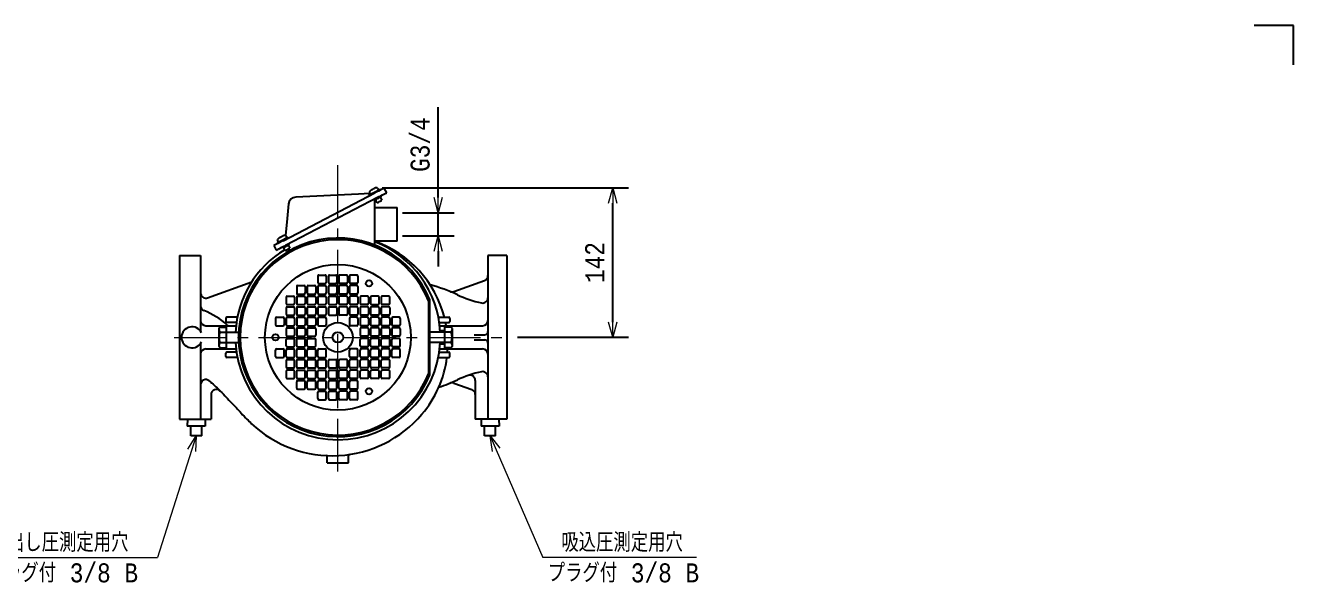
# Model space of a CAD drawing. Extents: x 0 to 1820, y 0 to 1285.
# Drawn here: x 620 to 1820, y 757 to 1285 of the extents above; entities that cross this region are included whole.
import ezdxf

# ---------------------------------------------------------------- set-up
doc = ezdxf.new("R2010")
doc.units = 0
doc.header["$LTSCALE"] = 40
doc.header["$MEASUREMENT"] = 0
doc.linetypes.add('CENTER', pattern=[2, 1.25, -0.25, 0.25, -0.25])
doc.layers.get('0').update_dxf_attribs({"linetype": 'CONTINUOUS'})
doc.layers.get('Defpoints').update_dxf_attribs({"color": 8, "linetype": 'CONTINUOUS'})
doc.layers.add('DETAIL', color=7, linetype='CONTINUOUS')
doc.layers.add('NOTE', color=3, linetype='CONTINUOUS', lineweight=13)
doc.layers.add('SIZE', color=3, linetype='CONTINUOUS', lineweight=13)
doc.styles.get("Standard").update_dxf_attribs({"font": 'monotxt.shx', "width": 0.83, "bigfont": 'extfont.shx'})
doc.dimstyles.new('STDIM1', dxfattribs={"dimtxt": 18, "dimasz": 14.5, "dimexe": 15, "dimexo": 5, "dimgap": 8, "dimtad": 1, "dimdsep": 46, "dimtxsty": 'STANDARD', "dimblk": 'OPEN30', "dimblk1": 'OPEN30', "dimblk2": 'OPEN30', "dimsah": 1, "dimcen": 0, "dimdle": 4.496, "dimazin": 0, "dimtfac": 1, "dimtdec": 0, "dimtmove": 0, "dimatfit": 3, "dimldrblk": 'OPEN30', "dimfxl": 1, "dimtvp": 1, "dimtolj": 1, "dimtzin": 0, "dimarcsym": 0})

# ---------------------------------------------------------------- blocks, each defined once
blk = doc.blocks.new('_OPEN30')
at = {"color": 0, "linetype": 'ByBlock'}
for p, q in [((-1, 0.268), (0, 0)), ((0, 0), (-1, -0.268)), ((0, 0), (-1, 0))]:
    blk.add_line(p, q, dxfattribs=at)
blk = doc.blocks.new('*D5')
at = {"layer": 'Defpoints', "color": 0}
for p in [(952.4, 1131.3), (1175.6, 1131.3), (1080.6, 989.7)]:
    blk.add_point(p, dxfattribs=at)
at = {"layer": 'SIZE', "color": 0, "lineweight": -2}
for p, q in [((957.4, 1131.3), (1190.6, 1131.3)), ((1175.6, 1004.2), (1175.6, 1116.8)), ((1085.6, 989.7), (1190.6, 989.7))]:
    blk.add_line(p, q, dxfattribs=at)
at = {"layer": 'SIZE', "color": 0, "lineweight": -2, "xscale": 14.5, "yscale": 14.5, "zscale": 14.5}
for p, rotation in [((1175.6, 1131.3), 90), ((1175.6, 989.7), 270)]:
    blk.add_blockref('_OPEN30', p, dxfattribs=dict(at, rotation=rotation))
at = {"layer": 'SIZE', "color": 0, "insert": (1158.6, 1060.5), "char_height": 18, "attachment_point": 5, "rotation": 90}
blk.add_mtext('\\A1;142', dxfattribs=at)
blk = doc.blocks.new('*D8')
at = {"layer": 'Defpoints', "color": 0}
for p in [(971.6, 1107.7), (1010.5, 1107.7), (971.6, 1085.7)]:
    blk.add_point(p, dxfattribs=at)
at = {"layer": 'SIZE', "color": 0, "lineweight": -2}
for p, q in [((1010.5, 1122.2), (1010.5, 1207.5)), ((976.6, 1107.7), (1025.5, 1107.7)), ((1010.5, 1085.7), (1010.5, 1107.7)), ((976.6, 1085.7), (1025.5, 1085.7)), ((1010.5, 1071.2), (1010.5, 1056.7))]:
    blk.add_line(p, q, dxfattribs=at)
at = {"layer": 'SIZE', "color": 0, "lineweight": -2, "xscale": 14.5, "yscale": 14.5, "zscale": 14.5}
for p, rotation in [((1010.5, 1107.7), 270), ((1010.5, 1085.7), 90)]:
    blk.add_blockref('_OPEN30', p, dxfattribs=dict(at, rotation=rotation))
at = {"layer": 'SIZE', "color": 0, "insert": (993.5, 1172.1), "char_height": 18, "attachment_point": 5, "rotation": 90}
blk.add_mtext('\\A1;G3/4', dxfattribs=at)

msp = doc.modelspace()

# ---------------------------------------------------------------- linework, layer by layer
at = {"layer": 'Defpoints'}
for p, q in [((1820, 1285), (1782.5, 1285)), ((1820, 1247.5), (1820, 1285))]:
    msp.add_line(p, q, dxfattribs=at)
at = {"layer": 'DETAIL', "color": 4, "linetype": 'CENTER', "lineweight": 13}
for p, q in [((915.562, 862.675), (915.562, 1155.327)), ((760.562, 989.679), (1080.562, 989.679))]:
    msp.add_line(p, q, dxfattribs=at)
at = {"layer": 'DETAIL'}
for p, q in [((946.581, 1128.745), (946.575, 1128.757)), ((947.359, 1129.312), (946.581, 1128.745)), ((948.311, 1129.648), (948.248, 1129.77)), ((949.149, 1130.242), (949.212, 1130.121)), ((951.01, 1131.066), (951.016, 1131.054)), ((952.123, 1128.122), (953.259, 1128.713)), ((953.999, 1128.197), (952.335, 1127.331)), ((953.167, 1130.881), (954.227, 1129.217)), ((953.259, 1128.713), (954.219, 1129.213)), ((955.533, 1128.995), (953.999, 1128.197)), ((954.219, 1129.213), (954.948, 1129.593)), ((954.948, 1129.593), (955.403, 1129.829)), ((955.403, 1129.829), (955.557, 1129.91)), ((956.877, 1129.695), (955.533, 1128.995)), ((955.557, 1129.91), (955.927, 1129.2)), ((957.98, 1130.269), (956.877, 1129.695)), ((958.8, 1130.696), (957.98, 1130.269)), ((959.304, 1130.959), (958.8, 1130.696)), ((959.475, 1131.047), (959.304, 1130.959)), ((961.784, 1126.612), (959.475, 1131.047)), ((863.678, 1081.178), (950.605, 1126.43)), ((952.913, 1121.995), (865.986, 1076.743)), ((934.939, 1125.355), (875.645, 1122.407)), ((945.897, 1125.899), (934.939, 1125.355)), ((944.913, 1124.369), (945.068, 1124.449)), ((945.283, 1123.659), (944.913, 1124.369)), ((945.068, 1124.449), (945.523, 1124.686)), ((946.244, 1125.062), (945.489, 1126.884)), ((945.523, 1124.686), (946.252, 1125.066)), ((946.252, 1125.066), (947.212, 1125.566)), ((947.212, 1125.566), (948.348, 1126.157)), ((948.348, 1126.157), (949.594, 1126.805)), ((949.594, 1126.805), (950.877, 1127.473)), ((950.446, 1119.696), (950.486, 1119.716)), ((950.486, 1119.716), (950.794, 1119.877)), ((950.562, 1076.92), (950.562, 1119.756)), ((952.335, 1127.331), (950.605, 1126.43)), ((950.794, 1119.877), (951.377, 1120.18)), ((950.877, 1127.473), (952.123, 1128.122)), ((952.635, 1117.115), (951.111, 1120.042)), ((951.377, 1120.18), (952.171, 1120.594)), ((952.171, 1120.594), (953.091, 1121.073)), ((952.635, 1117.115), (952.785, 1117.193)), ((952.785, 1117.193), (953.214, 1117.416)), ((952.913, 1121.995), (954.644, 1122.896)), ((953.091, 1121.073), (954.037, 1121.565)), ((953.214, 1117.416), (953.864, 1117.755)), ((953.864, 1117.755), (954.648, 1118.163)), ((954.037, 1121.565), (954.906, 1122.017)), ((954.644, 1122.896), (956.308, 1123.762)), ((954.648, 1118.163), (955.46, 1118.585)), ((954.906, 1122.017), (955.604, 1122.381)), ((955.46, 1118.585), (956.189, 1118.965)), ((955.547, 1122.351), (957.07, 1119.424)), ((955.604, 1122.381), (956.056, 1122.616)), ((956.056, 1122.616), (956.212, 1122.697)), ((956.189, 1118.965), (956.738, 1119.251)), ((956.308, 1123.762), (957.841, 1124.56)), ((956.738, 1119.251), (957.033, 1119.404)), ((957.033, 1119.404), (957.07, 1119.424)), ((957.841, 1124.56), (959.186, 1125.26)), ((959.186, 1125.26), (960.289, 1125.834)), ((960.289, 1125.834), (961.108, 1126.261)), ((961.108, 1126.261), (961.613, 1126.524)), ((961.613, 1126.524), (961.784, 1126.612)), ((868.838, 1115.933), (867.466, 1102.23)), ((950.562, 1112.687), (971.562, 1112.687)), ((971.562, 1080.687), (971.562, 1112.687)), ((867.466, 1102.23), (865.841, 1085.988)), ((859.317, 1079.81), (858.562, 1081.633)), ((859.325, 1079.814), (860.285, 1080.314)), ((859.654, 1083.493), (859.648, 1083.506)), ((860.432, 1084.06), (859.654, 1083.493)), ((861.947, 1080.278), (860.283, 1079.411)), ((860.285, 1080.314), (861.421, 1080.906)), ((861.384, 1084.397), (861.321, 1084.519)), ((861.421, 1080.906), (862.667, 1081.554)), ((863.678, 1081.178), (861.947, 1080.278)), ((862.222, 1084.991), (862.285, 1084.87)), ((862.667, 1081.554), (863.95, 1082.222)), ((863.95, 1082.222), (865.195, 1082.871)), ((864.083, 1085.815), (864.089, 1085.802)), ((865.195, 1082.871), (866.332, 1083.462)), ((866.24, 1085.63), (867.3, 1083.966)), ((866.332, 1083.462), (867.292, 1083.962)), ((867.292, 1083.962), (868.021, 1084.341)), ((868.021, 1084.341), (868.476, 1084.578)), ((868.476, 1084.578), (868.63, 1084.659)), ((868.63, 1084.659), (869, 1083.949)), ((971.562, 1080.687), (950.562, 1080.687)), ((854.978, 1076.65), (854.808, 1076.561)), ((854.808, 1076.561), (857.116, 1072.126)), ((855.483, 1076.912), (854.978, 1076.65)), ((856.302, 1077.339), (855.483, 1076.912)), ((857.406, 1077.913), (856.302, 1077.339)), ((857.116, 1072.126), (857.287, 1072.215)), ((857.287, 1072.215), (857.791, 1072.477)), ((858.75, 1078.613), (857.406, 1077.913)), ((857.791, 1072.477), (858.611, 1072.904)), ((857.986, 1079.118), (858.141, 1079.198)), ((858.356, 1078.408), (857.986, 1079.118)), ((858.141, 1079.198), (858.596, 1079.435)), ((858.596, 1079.435), (859.325, 1079.814)), ((858.611, 1072.904), (859.714, 1073.478)), ((860.283, 1079.411), (858.75, 1078.613)), ((859.714, 1073.478), (861.058, 1074.178)), ((861.058, 1074.178), (862.592, 1074.976)), ((862.592, 1074.976), (864.256, 1075.843)), ((863.519, 1074.444), (863.558, 1074.465)), ((863.558, 1074.465), (863.867, 1074.625)), ((863.867, 1074.625), (864.449, 1074.929)), ((865.708, 1071.864), (864.184, 1074.791)), ((864.256, 1075.843), (865.986, 1076.743)), ((864.449, 1074.929), (865.244, 1075.342)), ((865.244, 1075.342), (866.164, 1075.821)), ((865.708, 1071.864), (865.858, 1071.942)), ((865.858, 1071.942), (866.287, 1072.165)), ((866.164, 1075.821), (867.11, 1076.313)), ((866.287, 1072.165), (866.937, 1072.503)), ((866.937, 1072.503), (867.721, 1072.911)), ((867.11, 1076.313), (867.979, 1076.766)), ((867.721, 1072.911), (868.533, 1073.334)), ((867.979, 1076.766), (868.677, 1077.129)), ((868.533, 1073.334), (869.262, 1073.714)), ((868.619, 1077.099), (870.143, 1074.172)), ((868.677, 1077.129), (869.129, 1077.364)), ((869.129, 1077.364), (869.285, 1077.446)), ((869.262, 1073.714), (869.811, 1073.999)), ((869.811, 1073.999), (870.105, 1074.153)), ((870.105, 1074.153), (870.143, 1074.172)), ((765.562, 1067.179), (765.562, 912.179)), ((765.562, 1067.179), (785.562, 1067.179)), ((785.562, 1067.179), (785.562, 995.679)), ((1075.562, 1067.179), (1057.562, 1067.179)), ((1057.562, 1067.179), (1057.562, 912.179)), ((1075.562, 1067.179), (1075.562, 912.179)), ((896.562, 1047.676), (896.562, 1041.676)), ((897.562, 1048.676), (903.562, 1048.676)), ((904.562, 1047.676), (904.562, 1041.676)), ((906.562, 1047.679), (906.562, 1041.679)), ((907.562, 1048.679), (913.562, 1048.679)), ((914.562, 1047.679), (914.562, 1041.679)), ((916.562, 1047.679), (916.562, 1041.679)), ((923.562, 1048.679), (917.562, 1048.679)), ((924.562, 1047.679), (924.562, 1041.679)), ((926.562, 1047.676), (926.562, 1041.676)), ((933.562, 1048.676), (927.562, 1048.676)), ((934.562, 1047.676), (934.562, 1041.676)), ((792.272, 1027.121), (834.106, 1042.347)), ((876.562, 1037.679), (876.562, 1031.679)), ((877.562, 1038.679), (883.562, 1038.679)), ((884.562, 1037.679), (884.562, 1031.679)), ((886.562, 1037.679), (886.562, 1031.679)), ((887.562, 1038.679), (893.562, 1038.679)), ((894.562, 1037.679), (894.562, 1031.679)), ((896.562, 1037.679), (896.562, 1031.679)), ((897.562, 1040.676), (903.562, 1040.676)), ((897.562, 1038.679), (903.562, 1038.679)), ((904.562, 1037.679), (904.562, 1031.679)), ((906.562, 1037.679), (906.562, 1031.679)), ((907.562, 1040.679), (913.562, 1040.679)), ((907.562, 1038.679), (913.562, 1038.679)), ((914.562, 1037.679), (914.562, 1031.679)), ((916.562, 1037.679), (916.562, 1031.679)), ((923.562, 1040.679), (917.562, 1040.679)), ((923.562, 1038.679), (917.562, 1038.679)), ((924.562, 1037.679), (924.562, 1031.679)), ((926.562, 1037.679), (926.562, 1031.679)), ((933.562, 1040.676), (927.562, 1040.676)), ((933.562, 1038.679), (927.562, 1038.679)), ((934.562, 1037.679), (934.562, 1031.679)), ((1025.268, 1032.925), (1054.272, 1043.481)), ((866.562, 1027.679), (866.562, 1021.679)), ((867.562, 1028.679), (873.562, 1028.679)), ((867.562, 1020.679), (873.562, 1020.679)), ((874.562, 1027.679), (874.562, 1021.679)), ((876.562, 1027.679), (876.562, 1021.679)), ((877.562, 1030.679), (883.562, 1030.679)), ((877.562, 1028.679), (883.562, 1028.679)), ((877.562, 1020.679), (883.562, 1020.679)), ((884.562, 1027.679), (884.562, 1021.679)), ((886.562, 1027.679), (886.562, 1021.679)), ((887.562, 1030.679), (893.562, 1030.679)), ((887.562, 1028.679), (893.562, 1028.679)), ((887.562, 1020.679), (893.562, 1020.679)), ((894.562, 1027.679), (894.562, 1021.679)), ((896.562, 1027.679), (896.562, 1021.679)), ((897.562, 1030.679), (903.562, 1030.679)), ((897.562, 1028.679), (903.562, 1028.679)), ((897.562, 1020.679), (903.562, 1020.679)), ((904.562, 1027.679), (904.562, 1021.679)), ((906.562, 1027.679), (906.562, 1021.679)), ((907.562, 1030.679), (913.562, 1030.679)), ((907.562, 1028.679), (913.562, 1028.679)), ((907.562, 1020.679), (913.562, 1020.679)), ((914.562, 1027.679), (914.562, 1021.679)), ((916.562, 1027.679), (916.562, 1021.679)), ((923.562, 1030.679), (917.562, 1030.679)), ((923.562, 1028.679), (917.562, 1028.679)), ((923.562, 1020.679), (917.562, 1020.679)), ((924.562, 1027.679), (924.562, 1021.679)), ((926.562, 1027.679), (926.562, 1021.679)), ((933.562, 1030.679), (927.562, 1030.679)), ((933.562, 1028.679), (927.562, 1028.679)), ((933.562, 1020.679), (927.562, 1020.679)), ((934.562, 1027.679), (934.562, 1021.679)), ((936.562, 1027.679), (936.562, 1021.679)), ((943.562, 1028.679), (937.562, 1028.679)), ((943.562, 1020.679), (937.562, 1020.679)), ((944.562, 1027.679), (944.562, 1021.679)), ((946.562, 1027.679), (946.562, 1021.679)), ((953.562, 1028.679), (947.562, 1028.679)), ((947.562, 1020.679), (953.562, 1020.679)), ((954.562, 1021.679), (954.562, 1027.679)), ((956.562, 1027.679), (956.562, 1021.679)), ((963.562, 1028.679), (957.562, 1028.679)), ((963.562, 1020.679), (957.562, 1020.679)), ((964.562, 1021.679), (964.562, 1027.679)), ((1001.53, 955.638), (1001.53, 1023.712)), ((1002.568, 954.101), (1002.555, 1025.29)), ((820.441, 1008.679), (810.562, 1008.679)), ((857.564, 1008.679), (863.564, 1008.679)), ((866.562, 1017.679), (866.562, 1011.679)), ((867.562, 1018.679), (873.562, 1018.679)), ((867.562, 1010.679), (873.562, 1010.679)), ((867.562, 1008.679), (873.562, 1008.679)), ((874.562, 1017.679), (874.562, 1011.679)), ((876.562, 1017.679), (876.562, 1011.679)), ((877.562, 1018.679), (883.562, 1018.679)), ((877.562, 1010.679), (883.562, 1010.679)), ((877.562, 1008.679), (883.562, 1008.679)), ((884.562, 1017.679), (884.562, 1011.679)), ((886.562, 1017.679), (886.562, 1011.679)), ((887.562, 1018.679), (893.562, 1018.679)), ((887.562, 1010.679), (893.562, 1010.679)), ((887.562, 1008.679), (893.562, 1008.679)), ((894.562, 1017.679), (894.562, 1011.679)), ((896.562, 1017.679), (896.562, 1011.679)), ((897.562, 1018.679), (903.562, 1018.679)), ((897.562, 1010.679), (903.562, 1010.679)), ((897.562, 1008.679), (903.562, 1008.679)), ((904.562, 1017.679), (904.562, 1011.679)), ((906.562, 1017.679), (906.562, 1011.679)), ((907.562, 1018.679), (913.562, 1018.679)), ((907.562, 1010.679), (913.562, 1010.679)), ((914.562, 1017.679), (914.562, 1011.679)), ((916.562, 1017.679), (916.562, 1011.679)), ((923.562, 1018.679), (917.562, 1018.679)), ((923.562, 1010.679), (917.562, 1010.679)), ((924.562, 1017.679), (924.562, 1011.679)), ((926.562, 1017.679), (926.562, 1011.679)), ((933.562, 1018.679), (927.562, 1018.679)), ((933.562, 1010.679), (927.562, 1010.679)), ((933.562, 1008.679), (927.562, 1008.679)), ((934.562, 1017.679), (934.562, 1011.679)), ((936.562, 1017.679), (936.562, 1011.679)), ((943.562, 1018.679), (937.562, 1018.679)), ((943.562, 1010.679), (937.562, 1010.679)), ((943.562, 1008.679), (937.562, 1008.679)), ((944.562, 1017.679), (944.562, 1011.679)), ((946.562, 1017.679), (946.562, 1011.679)), ((953.562, 1018.679), (947.562, 1018.679)), ((953.562, 1010.679), (947.562, 1010.679)), ((953.562, 1008.679), (947.562, 1008.679)), ((954.562, 1017.679), (954.562, 1011.679)), ((956.562, 1017.679), (956.562, 1011.679)), ((963.562, 1018.679), (957.562, 1018.679)), ((963.562, 1010.679), (957.562, 1010.679)), ((963.562, 1008.679), (957.562, 1008.679)), ((964.562, 1017.679), (964.562, 1011.679)), ((973.559, 1008.679), (967.559, 1008.679)), ((1010.683, 1008.679), (1020.562, 1008.679)), ((790.562, 1000.679), (819.187, 1000.679)), ((803.062, 998.175), (803.812, 999.475)), ((803.062, 981.175), (803.062, 998.175)), ((803.812, 999.475), (810.062, 999.475)), ((809.562, 1007.679), (809.562, 1004.679)), ((810.062, 979.875), (810.062, 999.475)), ((819.577, 1003.679), (810.562, 1003.679)), ((810.922, 1001.362), (812.16, 1000.679)), ((856.564, 1007.679), (856.564, 1001.679)), ((857.564, 1000.679), (863.564, 1000.679)), ((864.564, 1007.679), (864.564, 1001.679)), ((866.562, 1007.679), (866.562, 1001.679)), ((866.562, 997.679), (866.562, 991.679)), ((867.562, 1000.679), (873.562, 1000.679)), ((867.562, 998.679), (873.562, 998.679)), ((874.562, 1007.679), (874.562, 1001.679)), ((874.562, 997.679), (874.562, 991.679)), ((876.562, 1007.679), (876.562, 1001.679)), ((876.562, 997.679), (876.562, 991.679)), ((877.562, 1000.679), (883.562, 1000.679)), ((877.562, 998.679), (883.562, 998.679)), ((884.562, 1007.679), (884.562, 1001.679)), ((884.562, 997.679), (884.562, 991.679)), ((886.562, 1007.679), (886.562, 1001.679)), ((886.562, 997.679), (886.562, 991.679)), ((887.562, 1000.679), (893.562, 1000.679)), ((887.562, 998.679), (893.562, 998.679)), ((894.562, 1007.679), (894.562, 1001.679)), ((894.562, 997.679), (894.562, 991.679)), ((896.562, 1007.679), (896.562, 1001.679)), ((897.562, 1000.679), (903.562, 1000.679)), ((904.562, 1007.679), (904.562, 1001.679)), ((926.562, 1007.679), (926.562, 1001.679)), ((933.562, 1000.679), (927.562, 1000.679)), ((934.562, 1007.679), (934.562, 1001.679)), ((936.562, 1007.679), (936.562, 1001.679)), ((936.562, 997.679), (936.562, 991.679)), ((943.562, 1000.679), (937.562, 1000.679)), ((943.562, 998.679), (937.562, 998.679)), ((944.562, 1007.679), (944.562, 1001.679)), ((944.562, 997.679), (944.562, 991.679)), ((946.562, 1007.679), (946.562, 1001.679)), ((946.562, 997.679), (946.562, 991.679)), ((953.562, 1000.679), (947.562, 1000.679)), ((953.562, 998.679), (947.562, 998.679)), ((954.562, 1007.679), (954.562, 1001.679)), ((954.562, 997.679), (954.562, 991.679)), ((956.562, 1007.679), (956.562, 1001.679)), ((956.562, 997.679), (956.562, 991.679)), ((963.562, 1000.679), (957.562, 1000.679)), ((963.562, 998.679), (957.562, 998.679)), ((964.562, 1007.679), (964.562, 1001.679)), ((964.562, 997.679), (964.562, 991.679)), ((966.559, 1007.679), (966.559, 1001.679)), ((966.562, 997.679), (966.562, 991.679)), ((973.559, 1000.679), (967.559, 1000.679)), ((973.562, 998.679), (967.562, 998.679)), ((974.559, 1007.679), (974.559, 1001.679)), ((974.562, 997.679), (974.562, 991.679)), ((1011.546, 1003.679), (1020.562, 1003.679)), ((1011.936, 1000.679), (1052.562, 1000.679)), ((1016.562, 999.475), (1016.562, 979.875)), ((1022.811, 999.475), (1016.562, 999.475)), ((1021.562, 1007.679), (1021.562, 1004.679)), ((1023.562, 998.175), (1022.811, 999.475)), ((1023.562, 998.175), (1023.562, 981.175)), ((803.812, 994.597), (810.062, 994.597)), ((803.812, 984.752), (810.062, 984.752)), ((810.562, 994.675), (821.694, 994.675)), ((810.562, 984.675), (821.695, 984.675)), ((866.562, 981.679), (866.562, 987.679)), ((867.562, 990.679), (873.562, 990.679)), ((867.562, 988.679), (873.562, 988.679)), ((874.562, 981.679), (874.562, 987.679)), ((876.562, 981.679), (876.562, 987.679)), ((877.562, 990.679), (883.562, 990.679)), ((877.562, 988.679), (883.562, 988.679)), ((884.562, 981.679), (884.562, 987.679)), ((886.562, 981.679), (886.562, 987.679)), ((887.562, 990.679), (893.562, 990.679)), ((887.562, 988.679), (893.562, 988.679)), ((894.562, 981.679), (894.562, 987.679)), ((936.562, 981.679), (936.562, 987.679)), ((943.562, 990.679), (937.562, 990.679)), ((943.562, 988.679), (937.562, 988.679)), ((944.562, 981.679), (944.562, 987.679)), ((946.562, 981.679), (946.562, 987.679)), ((953.562, 990.679), (947.562, 990.679)), ((953.562, 988.679), (947.562, 988.679)), ((954.562, 981.679), (954.562, 987.679)), ((956.562, 981.679), (956.562, 987.679)), ((963.562, 990.679), (957.562, 990.679)), ((963.562, 988.679), (957.562, 988.679)), ((964.562, 981.679), (964.562, 987.679)), ((966.562, 981.679), (966.562, 987.679)), ((973.562, 990.679), (967.562, 990.679)), ((973.562, 988.679), (967.562, 988.679)), ((974.562, 981.679), (974.562, 987.679)), ((1004.981, 994.679), (1002.561, 994.679)), ((1016.062, 994.675), (1002.561, 994.675)), ((1004.981, 984.679), (1002.563, 984.679)), ((1016.062, 984.675), (1002.563, 984.675)), ((1016.562, 995.825), (1012.362, 995.898)), ((1022.811, 994.597), (1016.562, 994.597)), ((1022.811, 984.752), (1016.562, 984.752)), ((1044.562, 992.179), (1054.562, 992.179)), ((1044.562, 987.179), (1054.562, 987.179)), ((785.562, 983.679), (785.562, 912.179)), ((790.562, 978.679), (819.187, 978.679)), ((803.062, 981.175), (803.812, 979.875)), ((803.812, 979.875), (810.062, 979.875)), ((809.562, 971.679), (809.562, 974.679)), ((819.577, 975.679), (810.562, 975.679)), ((856.564, 971.679), (856.564, 977.679)), ((857.564, 978.679), (863.564, 978.679)), ((864.564, 971.679), (864.564, 977.679)), ((866.562, 971.679), (866.562, 977.679)), ((867.562, 980.679), (873.562, 980.679)), ((867.562, 978.679), (873.562, 978.679)), ((874.562, 971.679), (874.562, 977.679)), ((876.562, 971.679), (876.562, 977.679)), ((877.562, 980.679), (883.562, 980.679)), ((877.562, 978.679), (883.562, 978.679)), ((884.562, 971.679), (884.562, 977.679)), ((886.562, 971.679), (886.562, 977.679)), ((887.562, 980.679), (893.562, 980.679)), ((887.562, 978.679), (893.562, 978.679)), ((894.562, 971.679), (894.562, 977.679)), ((896.562, 971.679), (896.562, 977.679)), ((897.562, 978.679), (903.562, 978.679)), ((904.562, 971.679), (904.562, 977.679)), ((926.562, 971.679), (926.562, 977.679)), ((933.562, 978.679), (927.562, 978.679)), ((934.562, 971.679), (934.562, 977.679)), ((936.562, 971.679), (936.562, 977.679)), ((943.562, 980.679), (937.562, 980.679)), ((943.562, 978.679), (937.562, 978.679)), ((944.562, 971.679), (944.562, 977.679)), ((946.562, 971.679), (946.562, 977.679)), ((953.562, 980.679), (947.562, 980.679)), ((953.562, 978.679), (947.562, 978.679)), ((954.562, 971.679), (954.562, 977.679)), ((956.562, 971.679), (956.562, 977.679)), ((963.562, 980.679), (957.562, 980.679)), ((963.562, 978.679), (957.562, 978.679)), ((964.562, 971.679), (964.562, 977.679)), ((966.559, 971.679), (966.559, 977.679)), ((973.559, 978.679), (967.559, 978.679)), ((973.562, 980.679), (967.562, 980.679)), ((974.559, 971.679), (974.559, 977.679)), ((1011.546, 975.679), (1020.562, 975.679)), ((1011.936, 978.679), (1052.562, 978.679)), ((1012.363, 983.477), (1016.562, 983.55)), ((1022.811, 979.875), (1016.562, 979.875)), ((1021.562, 971.679), (1021.562, 974.679)), ((1023.562, 981.175), (1022.811, 979.875)), ((820.441, 970.679), (810.562, 970.679)), ((857.564, 970.679), (863.564, 970.679)), ((866.562, 967.679), (866.562, 961.679)), ((867.562, 970.679), (873.562, 970.679)), ((867.562, 968.679), (873.562, 968.679)), ((867.562, 960.679), (873.562, 960.679)), ((874.562, 961.679), (874.562, 967.679)), ((876.562, 961.679), (876.562, 967.679)), ((877.562, 970.679), (883.562, 970.679)), ((877.562, 968.679), (883.562, 968.679)), ((877.562, 960.679), (883.562, 960.679)), ((884.562, 961.679), (884.562, 967.679)), ((886.562, 961.679), (886.562, 967.679)), ((887.562, 970.679), (893.562, 970.679)), ((887.562, 968.679), (893.562, 968.679)), ((887.562, 960.679), (893.562, 960.679)), ((894.562, 961.679), (894.562, 967.679)), ((896.562, 961.679), (896.562, 967.679)), ((897.562, 970.679), (903.562, 970.679)), ((897.562, 968.679), (903.562, 968.679)), ((897.562, 960.679), (903.562, 960.679)), ((904.562, 961.679), (904.562, 967.679)), ((906.562, 961.679), (906.562, 967.679)), ((907.562, 968.679), (913.562, 968.679)), ((907.562, 960.679), (913.562, 960.679)), ((914.562, 961.679), (914.562, 967.679)), ((916.562, 961.679), (916.562, 967.679)), ((923.562, 968.679), (917.562, 968.679)), ((923.562, 960.679), (917.562, 960.679)), ((924.562, 961.679), (924.562, 967.679)), ((926.562, 961.679), (926.562, 967.679)), ((933.562, 970.679), (927.562, 970.679)), ((933.562, 968.679), (927.562, 968.679)), ((933.562, 960.679), (927.562, 960.679)), ((934.562, 961.679), (934.562, 967.679)), ((936.562, 961.679), (936.562, 967.679)), ((943.562, 970.679), (937.562, 970.679)), ((943.562, 968.679), (937.562, 968.679)), ((943.562, 960.679), (937.562, 960.679)), ((944.562, 961.679), (944.562, 967.679)), ((946.562, 961.679), (946.562, 967.679)), ((953.562, 970.679), (947.562, 970.679)), ((953.562, 968.679), (947.562, 968.679)), ((953.562, 960.679), (947.562, 960.679)), ((954.562, 961.679), (954.562, 967.679)), ((956.562, 961.679), (956.562, 967.679)), ((963.562, 970.679), (957.562, 970.679)), ((963.562, 968.679), (957.562, 968.679)), ((963.562, 960.679), (957.562, 960.679)), ((964.562, 961.679), (964.562, 967.679)), ((973.559, 970.679), (967.559, 970.679)), ((1010.683, 970.679), (1020.562, 970.679)), ((866.562, 957.679), (866.562, 951.679)), ((873.562, 958.679), (867.562, 958.679)), ((867.562, 950.679), (873.562, 950.679)), ((874.562, 951.679), (874.562, 957.679)), ((876.562, 951.679), (876.562, 957.679)), ((877.562, 958.679), (883.562, 958.679)), ((877.562, 950.679), (883.562, 950.679)), ((877.562, 948.679), (883.562, 948.679)), ((884.562, 951.679), (884.562, 957.679)), ((886.562, 951.679), (886.562, 957.679)), ((887.562, 958.679), (893.562, 958.679)), ((887.562, 950.679), (893.562, 950.679)), ((887.562, 948.679), (893.562, 948.679)), ((894.562, 951.679), (894.562, 957.679)), ((896.562, 951.679), (896.562, 957.679)), ((897.562, 958.679), (903.562, 958.679)), ((897.562, 950.679), (903.562, 950.679)), ((897.562, 948.679), (903.562, 948.679)), ((904.562, 951.679), (904.562, 957.679)), ((906.562, 951.679), (906.562, 957.679)), ((907.562, 958.679), (913.562, 958.679)), ((907.562, 950.679), (913.562, 950.679)), ((907.562, 948.679), (913.562, 948.679)), ((914.562, 951.679), (914.562, 957.679)), ((916.562, 951.679), (916.562, 957.679)), ((923.562, 958.679), (917.562, 958.679)), ((923.562, 950.679), (917.562, 950.679)), ((923.562, 948.679), (917.562, 948.679)), ((924.562, 951.679), (924.562, 957.679)), ((926.562, 951.679), (926.562, 957.679)), ((933.562, 958.679), (927.562, 958.679)), ((933.562, 950.679), (927.562, 950.679)), ((933.562, 948.679), (927.562, 948.679)), ((934.562, 951.679), (934.562, 957.679)), ((936.562, 951.679), (936.562, 957.679)), ((943.562, 958.679), (937.562, 958.679)), ((943.562, 950.679), (937.562, 950.679)), ((944.562, 951.679), (944.562, 957.679)), ((946.562, 951.679), (946.562, 957.679)), ((953.562, 958.679), (947.562, 958.679)), ((953.562, 950.679), (947.562, 950.679)), ((954.562, 951.679), (954.562, 957.679)), ((956.562, 951.679), (956.562, 957.679)), ((963.562, 958.679), (957.562, 958.679)), ((963.562, 950.679), (957.562, 950.679)), ((964.562, 951.679), (964.562, 957.679)), ((1045.562, 948.819), (1045.562, 912.179)), ((876.562, 941.679), (876.562, 947.679)), ((877.562, 940.679), (883.562, 940.679)), ((884.562, 941.679), (884.562, 947.679)), ((886.562, 941.679), (886.562, 947.679)), ((887.562, 940.679), (893.562, 940.679)), ((894.562, 941.679), (894.562, 947.679)), ((896.562, 941.679), (896.562, 947.679)), ((896.562, 931.681), (896.562, 937.681)), ((897.562, 940.679), (903.562, 940.679)), ((897.562, 938.681), (903.562, 938.681)), ((904.562, 941.679), (904.562, 947.679)), ((904.562, 931.681), (904.562, 937.681)), ((906.562, 941.679), (906.562, 947.679)), ((906.562, 931.679), (906.562, 937.679)), ((907.562, 940.679), (913.562, 940.679)), ((907.562, 938.679), (913.562, 938.679)), ((914.562, 941.679), (914.562, 947.679)), ((914.562, 931.679), (914.562, 937.679)), ((916.562, 941.679), (916.562, 947.679)), ((916.562, 931.679), (916.562, 937.679)), ((923.562, 940.679), (917.562, 940.679)), ((923.562, 938.679), (917.562, 938.679)), ((924.562, 941.679), (924.562, 947.679)), ((924.562, 931.679), (924.562, 937.679)), ((926.562, 941.679), (926.562, 947.679)), ((926.562, 931.681), (926.562, 937.681)), ((933.562, 940.679), (927.562, 940.679)), ((933.562, 938.681), (927.562, 938.681)), ((934.562, 941.679), (934.562, 947.679)), ((934.562, 931.681), (934.562, 937.681)), ((1025.268, 946.433), (1042.272, 940.244)), ((795.562, 935.429), (795.562, 912.179)), ((897.562, 930.681), (903.562, 930.681)), ((907.562, 930.679), (913.562, 930.679)), ((923.562, 930.679), (917.562, 930.679)), ((933.562, 930.681), (927.562, 930.681)), ((765.562, 912.179), (795.562, 912.179)), ((773.231, 912.179), (773.023, 905.529)), ((789.893, 912.179), (790.1, 905.529)), ((1075.562, 912.179), (1045.562, 912.179)), ((1051.231, 912.179), (1051.023, 905.529)), ((1067.893, 912.179), (1068.1, 905.529)), ((790.1, 905.529), (773.023, 905.529)), ((776.349, 896.529), (776.349, 905.529)), ((786.774, 896.529), (786.774, 905.529)), ((1068.1, 905.529), (1051.023, 905.529)), ((1054.349, 896.529), (1054.349, 905.529)), ((1064.774, 896.529), (1064.774, 905.529)), ((786.774, 896.529), (776.349, 896.529)), ((1064.774, 896.529), (1054.349, 896.529)), ((905.562, 870.773), (905.562, 876.786)), ((925.562, 870.773), (925.562, 877.839)), ((905.562, 870.773), (925.562, 870.773))]:
    msp.add_line(p, q, dxfattribs=at)
for centre, radius in [((915.562, 989.679), 69), ((945.062, 1040.774), 3), ((915.562, 989.679), 14), ((856.562, 989.679), 3), ((915.562, 989.679), 5), ((945.062, 938.583), 3)]:
    msp.add_circle(centre, radius, dxfattribs=at)
for centre, radius, start, end in [((952.825, 1120.952), 10, 128.690895, 135.435804), ((953.819, 1121.469), 10, 99.564196, 106.310482), ((952.323, 1130.344), 1, 32.5, 99.564196), ((876.002, 1115.216), 7.2, 92.845478, 174.284323), ((946.413, 1127.267), 1, 135.435804, 202.5), ((948.672, 1118.772), 2, 27.5, 54.243684), ((957.986, 1123.621), 2, 180.756316, 207.5), ((915.562, 989.679), 94, 22.2624, 337.7598), ((915.563, 989.675), 92.46, 21.600133, 338.399867), ((859.486, 1082.016), 1, 135.435804, 202.5), ((865.898, 1075.7), 10, 128.690895, 135.435804), ((866.892, 1076.218), 10, 99.564196, 106.310482), ((865.396, 1085.093), 1, 32.5, 99.564196), ((916.93, 983.383), 102.635, 14.268448, 70.871823), ((915.562, 989.679), 97, 121.207144, 177.04763), ((861.745, 1073.521), 2, 27.5, 54.243684), ((874.931, 1076.887), 7.2, 209.070912, 224.901205), ((871.059, 1078.369), 2, 180.723027, 207.5), ((915.562, 989.679), 97, 2.95237, 68.849144), ((897.562, 1047.676), 1, 90, 180), ((903.562, 1047.676), 1, 0, 90), ((907.562, 1047.679), 1, 90, 180), ((913.562, 1047.679), 1, 0, 90), ((917.562, 1047.679), 1, 90, 180), ((923.562, 1047.679), 1, 0, 90), ((927.562, 1047.676), 1, 90, 180), ((933.562, 1047.676), 1, 0, 90), ((1052.562, 1048.18), 5, 290, 0), ((877.562, 1037.679), 1, 90, 180), ((883.562, 1037.679), 1, 0, 90), ((887.562, 1037.679), 1, 90, 180), ((893.562, 1037.679), 1, 0, 90), ((897.562, 1041.676), 1, 180, 270), ((897.562, 1037.679), 1, 90, 180), ((903.562, 1041.676), 1, 270, 0), ((903.562, 1037.679), 1, 0, 90), ((907.562, 1041.679), 1, 180, 270), ((907.562, 1037.679), 1, 90, 180), ((913.562, 1041.679), 1, 270, 0), ((913.562, 1037.679), 1, 0, 90), ((917.562, 1041.679), 1, 180, 270), ((917.562, 1037.679), 1, 90, 180), ((923.562, 1041.679), 1, 270, 0), ((923.562, 1037.679), 1, 0, 90), ((927.562, 1041.676), 1, 180, 270), ((927.562, 1037.679), 1, 90, 180), ((933.562, 1041.676), 1, 270, 0), ((933.562, 1037.679), 1, 0, 90), ((1023.558, 1037.623), 5, 247.905293, 290), ((790.562, 1031.819), 5, 180, 290), ((867.562, 1027.679), 1, 90, 180), ((867.562, 1021.679), 1, 180, 270), ((873.562, 1027.679), 1, 0, 90), ((873.562, 1021.679), 1, 270, 0), ((877.562, 1031.679), 1, 180, 270), ((877.562, 1027.679), 1, 90, 180), ((877.562, 1021.679), 1, 180, 270), ((883.562, 1031.679), 1, 270, 0), ((883.562, 1027.679), 1, 0, 90), ((883.562, 1021.679), 1, 270, 0), ((887.562, 1031.679), 1, 180, 270), ((887.562, 1027.679), 1, 90, 180), ((887.562, 1021.679), 1, 180, 270), ((893.562, 1031.679), 1, 270, 0), ((893.562, 1027.679), 1, 0, 90), ((893.562, 1021.679), 1, 270, 0), ((897.562, 1031.679), 1, 180, 270), ((897.562, 1027.679), 1, 90, 180), ((897.562, 1021.679), 1, 180, 270), ((903.562, 1031.679), 1, 270, 0), ((903.562, 1027.679), 1, 0, 90), ((903.562, 1021.679), 1, 270, 0), ((907.562, 1031.679), 1, 180, 270), ((907.562, 1027.679), 1, 90, 180), ((907.562, 1021.679), 1, 180, 270), ((913.562, 1031.679), 1, 270, 0), ((913.562, 1027.679), 1, 0, 90), ((913.562, 1021.679), 1, 270, 0), ((917.562, 1031.679), 1, 180, 270), ((917.562, 1027.679), 1, 90, 180), ((917.562, 1021.679), 1, 180, 270), ((923.562, 1031.679), 1, 270, 0), ((923.562, 1027.679), 1, 0, 90), ((923.562, 1021.679), 1, 270, 0), ((927.562, 1031.679), 1, 180, 270), ((927.562, 1027.679), 1, 90, 180), ((927.562, 1021.679), 1, 180, 270), ((933.562, 1031.679), 1, 270, 0), ((933.562, 1027.679), 1, 0, 90), ((933.562, 1021.679), 1, 270, 0), ((937.562, 1027.679), 1, 90, 180), ((937.562, 1021.679), 1, 180, 270), ((943.562, 1027.679), 1, 0, 90), ((943.562, 1021.679), 1, 270, 0), ((947.562, 1027.679), 1, 90, 180), ((947.562, 1021.679), 1, 180, 270), ((953.562, 1027.679), 1, 0, 90), ((953.562, 1021.679), 1, 270, 0), ((957.562, 1027.679), 1, 90, 180), ((957.562, 1021.679), 1, 180, 270), ((963.562, 1027.679), 1, 0, 90), ((963.562, 1021.679), 1, 270, 0), ((1052.562, 1027.131), 5, 257.462597, 0.000006), ((790.562, 1019.599), 5, 180, 248.661683), ((761.865, 946.142), 73.863, 48.38262, 68.661683), ((810.562, 1007.679), 1, 90, 180), ((857.564, 1007.679), 1, 90, 180), ((863.564, 1007.679), 1, 0, 90), ((867.562, 1017.679), 1, 90, 180), ((867.562, 1011.679), 1, 180, 270), ((867.562, 1007.679), 1, 90, 180), ((873.562, 1017.679), 1, 0, 90), ((873.562, 1011.679), 1, 270, 0), ((873.562, 1007.679), 1, 0, 90), ((877.562, 1017.679), 1, 90, 180), ((877.562, 1011.679), 1, 180, 270), ((877.562, 1007.679), 1, 90, 180), ((883.562, 1017.679), 1, 0, 90), ((883.562, 1011.679), 1, 270, 0), ((883.562, 1007.679), 1, 0, 90), ((887.562, 1017.679), 1, 90, 180), ((887.562, 1011.679), 1, 180, 270), ((887.562, 1007.679), 1, 90, 180), ((893.562, 1017.679), 1, 0, 90), ((893.562, 1011.679), 1, 270, 0), ((893.562, 1007.679), 1, 0, 90), ((897.562, 1017.679), 1, 90, 180), ((897.562, 1011.679), 1, 180, 270), ((897.562, 1007.679), 1, 90, 180), ((903.562, 1017.679), 1, 0, 90), ((903.562, 1011.679), 1, 270, 0), ((903.562, 1007.679), 1, 0, 90), ((907.562, 1017.679), 1, 90, 180), ((907.562, 1011.679), 1, 180, 270), ((913.562, 1017.679), 1, 0, 90), ((913.562, 1011.679), 1, 270, 0), ((917.562, 1017.679), 1, 90, 180), ((917.562, 1011.679), 1, 180, 270), ((923.562, 1017.679), 1, 0, 90), ((923.562, 1011.679), 1, 270, 0), ((927.562, 1017.679), 1, 90, 180), ((927.562, 1011.679), 1, 180, 270), ((927.562, 1007.679), 1, 90, 180), ((933.562, 1017.679), 1, 0, 90), ((933.562, 1011.679), 1, 270, 0), ((933.562, 1007.679), 1, 0, 90), ((937.562, 1017.679), 1, 90, 180), ((937.562, 1011.679), 1, 180, 270), ((937.562, 1007.679), 1, 90, 180), ((943.562, 1017.679), 1, 0, 90), ((943.562, 1011.679), 1, 270, 0), ((943.562, 1007.679), 1, 0, 90), ((947.562, 1017.679), 1, 90, 180), ((947.562, 1011.679), 1, 180, 270), ((947.562, 1007.679), 1, 90, 180), ((953.562, 1017.679), 1, 0, 90), ((953.562, 1011.679), 1, 270, 0), ((953.562, 1007.679), 1, 0, 90), ((957.562, 1017.679), 1, 90, 180), ((957.562, 1011.679), 1, 180, 270), ((957.562, 1007.679), 1, 90, 180), ((963.562, 1017.679), 1, 0, 90), ((963.562, 1011.679), 1, 270, 0), ((963.562, 1007.679), 1, 0, 90), ((967.559, 1007.679), 1, 90, 180), ((973.559, 1007.679), 1, 0, 90), ((1020.562, 1007.679), 1, 0, 90), ((777.562, 989.679), 10, 25.841933, 334.158067), ((790.562, 1005.679), 5, 180, 270), ((807.399, 997.036), 4.337, 179.852065, 214.213411), ((810.562, 1004.679), 1, 180, 270), ((857.564, 1001.679), 1, 180, 270), ((863.564, 1001.679), 1, 270, 0), ((867.562, 1001.679), 1, 180, 270), ((867.562, 997.679), 1, 90, 180), ((873.562, 1001.679), 1, 270, 0), ((873.562, 997.679), 1, 0, 90), ((877.562, 1001.679), 1, 180, 270), ((877.562, 997.679), 1, 90, 180), ((883.562, 1001.679), 1, 270, 0), ((883.562, 997.679), 1, 0, 90), ((887.562, 1001.679), 1, 180, 270), ((887.562, 997.679), 1, 90, 180), ((893.562, 1001.679), 1, 270, 0), ((893.562, 997.679), 1, 0, 90), ((897.562, 1001.679), 1, 180, 270), ((903.562, 1001.679), 1, 270, 0), ((927.562, 1001.679), 1, 180, 270), ((933.562, 1001.679), 1, 270, 0), ((937.562, 1001.679), 1, 180, 270), ((937.562, 997.679), 1, 90, 180), ((943.562, 1001.679), 1, 270, 0), ((943.562, 997.679), 1, 0, 90), ((947.562, 1001.679), 1, 180, 270), ((947.562, 997.679), 1, 90, 180), ((953.562, 1001.679), 1, 270, 0), ((953.562, 997.679), 1, 0, 90), ((957.562, 1001.679), 1, 180, 270), ((957.562, 997.679), 1, 90, 180), ((963.562, 1001.679), 1, 270, 0), ((963.562, 997.679), 1, 0, 90), ((967.559, 1001.679), 1, 180, 270), ((967.562, 997.679), 1, 90, 180), ((973.559, 1001.679), 1, 270, 0), ((973.562, 997.679), 1, 0, 90), ((916.93, 983.383), 102.635, 9.701729, 11.405355), ((1020.562, 1004.679), 1, 270, 0), ((1019.224, 997.036), 4.337, 325.786589, 0.147935), ((1052.562, 1005.679), 5, 270, 0), ((819.579, 989.675), 16.517, 162.661264, 197.338736), ((807.399, 982.313), 4.337, 145.786589, 180.147935), ((810.562, 995.175), 0.5, 180, 270), ((810.562, 984.175), 0.5, 90, 180), ((915.562, 989.679), 97, 182.95703, 357.04297), ((867.562, 991.679), 1, 180, 270), ((867.562, 987.679), 1, 90, 180), ((873.562, 991.679), 1, 270, 0), ((873.562, 987.679), 1, 0, 90), ((877.562, 991.679), 1, 180, 270), ((877.562, 987.679), 1, 90, 180), ((883.562, 991.679), 1, 270, 0), ((883.562, 987.679), 1, 0, 90), ((887.562, 991.679), 1, 180, 270), ((887.562, 987.679), 1, 90, 180), ((893.562, 991.679), 1, 270, 0), ((893.562, 987.679), 1, 0, 90), ((937.562, 991.679), 1, 180, 270), ((937.562, 987.679), 1, 90, 180), ((943.562, 991.679), 1, 270, 0), ((943.562, 987.679), 1, 0, 90), ((947.562, 991.679), 1, 180, 270), ((947.562, 987.679), 1, 90, 180), ((953.562, 991.679), 1, 270, 0), ((953.562, 987.679), 1, 0, 90), ((957.562, 991.679), 1, 180, 270), ((957.562, 987.679), 1, 90, 180), ((963.562, 991.679), 1, 270, 0), ((963.562, 987.679), 1, 0, 90), ((967.562, 991.679), 1, 180, 270), ((967.562, 987.679), 1, 90, 180), ((973.562, 991.679), 1, 270, 0), ((973.562, 987.679), 1, 0, 90), ((1016.062, 995.175), 0.5, 270, 0), ((1016.062, 984.175), 0.5, 0, 90), ((1007.044, 989.675), 16.517, 342.661264, 17.338736), ((1019.224, 982.313), 4.337, 359.852065, 34.213411), ((1054.562, 995.179), 3, 270, 0), ((1054.562, 984.179), 3, 0, 90), ((790.562, 973.679), 5, 90, 180), ((810.562, 974.679), 1, 90, 180), ((857.564, 977.679), 1, 90, 180), ((863.564, 977.679), 1, 0, 90), ((867.562, 981.679), 1, 180, 270), ((867.562, 977.679), 1, 90, 180), ((873.562, 981.679), 1, 270, 0), ((873.562, 977.679), 1, 0, 90), ((877.562, 981.679), 1, 180, 270), ((877.562, 977.679), 1, 90, 180), ((883.562, 981.679), 1, 270, 0), ((883.562, 977.679), 1, 0, 90), ((887.562, 981.679), 1, 180, 270), ((887.562, 977.679), 1, 90, 180), ((893.562, 981.679), 1, 270, 0), ((893.562, 977.679), 1, 0, 90), ((897.562, 977.679), 1, 90, 180), ((903.562, 977.679), 1, 0, 90), ((927.562, 977.679), 1, 90, 180), ((933.562, 977.679), 1, 0, 90), ((937.562, 981.679), 1, 180, 270), ((937.562, 977.679), 1, 90, 180), ((943.562, 981.679), 1, 270, 0), ((943.562, 977.679), 1, 0, 90), ((947.562, 981.679), 1, 180, 270), ((947.562, 977.679), 1, 90, 180), ((953.562, 981.679), 1, 270, 0), ((953.562, 977.679), 1, 0, 90), ((957.562, 981.679), 1, 180, 270), ((957.562, 977.679), 1, 90, 180), ((963.562, 981.679), 1, 270, 0), ((963.562, 977.679), 1, 0, 90), ((967.559, 977.679), 1, 90, 180), ((967.562, 981.679), 1, 180, 270), ((973.559, 977.679), 1, 0, 90), ((973.562, 981.679), 1, 270, 0), ((916.93, 983.383), 102.635, 355.695168, 357.373043), ((1020.562, 974.679), 1, 0, 90), ((1052.562, 973.679), 5, 0, 90), ((810.562, 971.679), 1, 180, 270), ((857.564, 971.679), 1, 180, 270), ((863.564, 971.679), 1, 270, 0), ((867.562, 971.679), 1, 180, 270), ((867.562, 967.679), 1, 90, 180), ((867.562, 961.679), 1, 180, 270), ((873.562, 971.679), 1, 270, 0), ((873.562, 967.679), 1, 0, 90), ((873.562, 961.679), 1, 270, 0), ((877.562, 971.679), 1, 180, 270), ((877.562, 967.679), 1, 90, 180), ((877.562, 961.679), 1, 180, 270), ((883.562, 971.679), 1, 270, 0), ((883.562, 967.679), 1, 0, 90), ((883.562, 961.679), 1, 270, 0), ((887.562, 971.679), 1, 180, 270), ((887.562, 967.679), 1, 90, 180), ((887.562, 961.679), 1, 180, 270), ((893.562, 971.679), 1, 270, 0), ((893.562, 967.679), 1, 0, 90), ((893.562, 961.679), 1, 270, 0), ((897.562, 971.679), 1, 180, 270), ((897.562, 967.679), 1, 90, 180), ((897.562, 961.679), 1, 180, 270), ((903.562, 971.679), 1, 270, 0), ((903.562, 967.679), 1, 0, 90), ((903.562, 961.679), 1, 270, 0), ((907.562, 967.679), 1, 90, 180), ((907.562, 961.679), 1, 180, 270), ((913.562, 967.679), 1, 0, 90), ((913.562, 961.679), 1, 270, 0), ((917.562, 967.679), 1, 90, 180), ((917.562, 961.679), 1, 180, 270), ((923.562, 967.679), 1, 0, 90), ((923.562, 961.679), 1, 270, 0), ((927.562, 971.679), 1, 180, 270), ((927.562, 967.679), 1, 90, 180), ((927.562, 961.679), 1, 180, 270), ((933.562, 971.679), 1, 270, 0), ((933.562, 967.679), 1, 0, 90), ((933.562, 961.679), 1, 270, 0), ((937.562, 971.679), 1, 180, 270), ((937.562, 967.679), 1, 90, 180), ((937.562, 961.679), 1, 180, 270), ((943.562, 971.679), 1, 270, 0), ((943.562, 967.679), 1, 0, 90), ((943.562, 961.679), 1, 270, 0), ((947.562, 971.679), 1, 180, 270), ((947.562, 967.679), 1, 90, 180), ((947.562, 961.679), 1, 180, 270), ((953.562, 971.679), 1, 270, 0), ((953.562, 967.679), 1, 0, 90), ((953.562, 961.679), 1, 270, 0), ((957.562, 971.679), 1, 180, 270), ((957.562, 967.679), 1, 90, 180), ((957.562, 961.679), 1, 180, 270), ((963.562, 971.679), 1, 270, 0), ((963.562, 967.679), 1, 0, 90), ((963.562, 961.679), 1, 270, 0), ((967.559, 971.679), 1, 180, 270), ((973.559, 971.679), 1, 270, 0), ((916.93, 983.383), 102.635, 319.569704, 352.889737), ((1020.562, 971.679), 1, 270, 0), ((790.562, 944.716), 5, 49.950437, 180), ((867.562, 957.679), 1, 90, 180), ((867.562, 951.679), 1, 180, 270), ((873.562, 957.679), 1, 0, 90), ((873.562, 951.679), 1, 270, 0), ((877.562, 957.679), 1, 90, 180), ((877.562, 951.679), 1, 180, 270), ((877.562, 947.679), 1, 90, 180), ((883.562, 957.679), 1, 0, 90), ((883.562, 951.679), 1, 270, 0), ((883.562, 947.679), 1, 0, 90), ((887.562, 957.679), 1, 90, 180), ((887.562, 951.679), 1, 180, 270), ((887.562, 947.679), 1, 90, 180), ((893.562, 957.679), 1, 0, 90), ((893.562, 951.679), 1, 270, 0), ((893.562, 947.679), 1, 0, 90), ((897.562, 957.679), 1, 90, 180), ((897.562, 951.679), 1, 180, 270), ((897.562, 947.679), 1, 90, 180), ((903.562, 957.679), 1, 0, 90), ((903.562, 951.679), 1, 270, 0), ((903.562, 947.679), 1, 0, 90), ((907.562, 957.679), 1, 90, 180), ((907.562, 951.679), 1, 180, 270), ((907.562, 947.679), 1, 90, 180), ((913.562, 957.679), 1, 0, 90), ((913.562, 951.679), 1, 270, 0), ((913.562, 947.679), 1, 0, 90), ((917.562, 957.679), 1, 90, 180), ((917.562, 951.679), 1, 180, 270), ((917.562, 947.679), 1, 90, 180), ((923.562, 957.679), 1, 0, 90), ((923.562, 951.679), 1, 270, 0), ((923.562, 947.679), 1, 0, 90), ((927.562, 957.679), 1, 90, 180), ((927.562, 951.679), 1, 180, 270), ((927.562, 947.679), 1, 90, 180), ((933.562, 957.679), 1, 0, 90), ((933.562, 951.679), 1, 270, 0), ((933.562, 947.679), 1, 0, 90), ((937.562, 957.679), 1, 90, 180), ((937.562, 951.679), 1, 180, 270), ((943.562, 957.679), 1, 0, 90), ((943.562, 951.679), 1, 270, 0), ((947.562, 957.679), 1, 90, 180), ((947.562, 951.679), 1, 180, 270), ((953.562, 957.679), 1, 0, 90), ((953.562, 951.679), 1, 270, 0), ((957.562, 957.679), 1, 90, 180), ((957.562, 951.679), 1, 180, 270), ((963.562, 957.679), 1, 0, 90), ((963.562, 951.679), 1, 270, 0), ((1040.562, 948.819), 5, 0, 109.167501), ((1052.562, 952.226), 5, 359.999994, 102.537403), ((800.562, 935.485), 5, 45.18705, 180), ((877.562, 941.679), 1, 180, 270), ((883.562, 941.679), 1, 270, 0), ((887.562, 941.679), 1, 180, 270), ((893.562, 941.679), 1, 270, 0), ((897.562, 941.679), 1, 180, 270), ((897.562, 937.681), 1, 90, 180), ((903.562, 941.679), 1, 270, 0), ((903.562, 937.681), 1, 0, 90), ((907.562, 941.679), 1, 180, 270), ((907.562, 937.679), 1, 90, 180), ((913.562, 941.679), 1, 270, 0), ((913.562, 937.679), 1, 0, 90), ((917.562, 941.679), 1, 180, 270), ((917.562, 937.679), 1, 90, 180), ((923.562, 941.679), 1, 270, 0), ((923.562, 937.679), 1, 0, 90), ((927.562, 941.679), 1, 180, 270), ((927.562, 937.681), 1, 90, 180), ((933.562, 941.679), 1, 270, 0), ((933.562, 937.681), 1, 0, 90), ((1023.558, 941.734), 5, 70, 112.094707), ((1040.562, 935.545), 5, 0, 70), ((897.562, 931.681), 1, 180, 270), ((903.562, 931.681), 1, 270, 0), ((907.562, 931.679), 1, 180, 270), ((913.562, 931.679), 1, 270, 0), ((917.562, 931.679), 1, 180, 270), ((923.562, 931.679), 1, 270, 0), ((927.562, 931.681), 1, 180, 270), ((933.562, 931.681), 1, 270, 0), ((910.208, 989.11), 111.466, 226.821153, 319.569739), ((904.562, 876.786), 1, 0, 87.122317), ((926.562, 877.839), 1, 98.361079, 180)]:
    msp.add_arc(centre, radius, start, end, dxfattribs=at)
for centre, major_axis, ratio, start_param, end_param in [((961.724, 890.808), (156.819, 0), 0.98120015, 1.13009747, 1.30425058), ((1076.067, 1128.392), (111.096, 0), 0.97970702, 4.27111076, 4.48918873), ((961.724, 1088.55), (-156.819, 0), 0.98120015, 1.89089054, 2.01149518), ((1076.067, 850.966), (-111.096, 0), 0.97970702, 4.93558924, 5.1536672)]:
    msp.add_ellipse(centre, major_axis=major_axis, ratio=ratio, start_param=start_param, end_param=end_param, dxfattribs=at)
for points, knots in [([(947.359, 1129.312), (947.453, 1129.372), (947.642, 1129.493), (947.902, 1129.64), (948.104, 1129.742), (948.22, 1129.785), (948.24, 1129.774), (948.248, 1129.77)], [0, 0, 0, 0, 0.21344175, 0.42692013, 0.63969227, 0.85243024, 1, 1, 1, 1]), ([(949.212, 1130.121), (949.06, 1130.047), (948.755, 1129.898), (948.459, 1129.732), (948.311, 1129.648)], [0, 0, 0, 0, 0.5001275, 1, 1, 1, 1]), ([(949.149, 1130.242), (949.154, 1130.257), (949.164, 1130.286), (949.309, 1130.375), (949.533, 1130.491), (949.788, 1130.61), (949.961, 1130.683), (950.032, 1130.712)], [0, 0, 0, 0, 0.21374563, 0.42752936, 0.64049675, 0.85345099, 1, 1, 1, 1]), ([(951.016, 1131.054), (950.696, 1130.952), (950.365, 1130.846), (950.043, 1130.716), (950.032, 1130.712)], [0, 0, 0, 0, 0.96741328, 1, 1, 1, 1]), ([(860.432, 1084.06), (860.526, 1084.121), (860.715, 1084.241), (860.975, 1084.388), (861.177, 1084.49), (861.293, 1084.534), (861.313, 1084.523), (861.321, 1084.519)], [0, 0, 0, 0, 0.21344252, 0.42692112, 0.63969195, 0.85243009, 1, 1, 1, 1]), ([(862.285, 1084.87), (862.133, 1084.795), (861.828, 1084.647), (861.532, 1084.48), (861.384, 1084.397)], [0, 0, 0, 0, 0.50012928, 1, 1, 1, 1]), ([(862.222, 1084.991), (862.227, 1085.005), (862.236, 1085.034), (862.382, 1085.124), (862.605, 1085.239), (862.861, 1085.359), (863.034, 1085.431), (863.105, 1085.461)], [0, 0, 0, 0, 0.21374603, 0.4275291, 0.64049493, 0.85344726, 1, 1, 1, 1]), ([(864.089, 1085.802), (863.769, 1085.7), (863.438, 1085.595), (863.116, 1085.465), (863.105, 1085.461)], [0, 0, 0, 0, 0.96741541, 1, 1, 1, 1]), ([(793.779, 948.543), (794.536, 947.907), (797.102, 945.696), (801.636, 941.5), (807.097, 936.04), (813.121, 929.708), (818.692, 923.657), (824.314, 917.612), (829.066, 912.568), (832.389, 909.307), (833.897, 907.862)], [0, 0, 0, 0, 2.96727592, 10.15982724, 18.52549197, 26.13154849, 36.37619171, 43.1999653, 50.89810685, 57.16419966, 57.16419966, 57.16419966, 57.16419966])]:
    msp.add_open_spline(points, degree=3, knots=knots, dxfattribs=at)
at = {"layer": 'NOTE'}
for p, q in [((777.174, 882.709), (744.939, 781.186)), ((1065.334, 883.227), (1109.616, 781.186)), ((585.648, 781.186), (744.939, 781.186)), ((1254.899, 781.186), (1109.616, 781.186))]:
    msp.add_line(p, q, dxfattribs=at)

# ---------------------------------------------------------------- block references
at = {"layer": 'NOTE', "xscale": 14.5, "yscale": 14.5, "zscale": 14.5}
for p, rotation in [((781.562, 896.529), 72.384861154369), ((1059.562, 896.529), 113.459070382747)]:
    msp.add_blockref('_OPEN30', p, dxfattribs=dict(at, rotation=rotation))

# ---------------------------------------------------------------- texts
at = {"layer": 'NOTE', "width": 0.83}
for s, p in [('吐出し圧測定用穴', (585.926, 786.611)), ('吸込圧測定用穴', (1126.967, 786.611)), ('プラグ付 3/8 B', (583.14, 757.76)), ('プラグ付 3/8 B', (1114.109, 757.76))]:
    msp.add_text(s, height=18, dxfattribs=at).set_placement(p)

# ---------------------------------------------------------------- dimensions: what is measured, and where the dimension line sits
at = {"layer": 'SIZE'}
dim = msp.add_linear_dim(base=(1010.543, 1107.687), p1=(971.562, 1085.687), p2=(971.562, 1107.687), angle=90, text='G3/4', dimstyle='STDIM1', dxfattribs=at)
dim.commit()
dim.dimension.update_dxf_attribs({"geometry": '*D8', "text_midpoint": (993.543, 1172.077)})
dim = msp.add_linear_dim(base=(1175.562, 1131.343), p1=(1080.562, 989.679), p2=(952.362, 1131.343), angle=90, dimstyle='STDIM1', override={"dimdec": 0}, dxfattribs=at)
dim.commit()
dim.dimension.update_dxf_attribs({"geometry": '*D5', "text_midpoint": (1158.562, 1060.511)})

doc.saveas('drawing.dxf')
